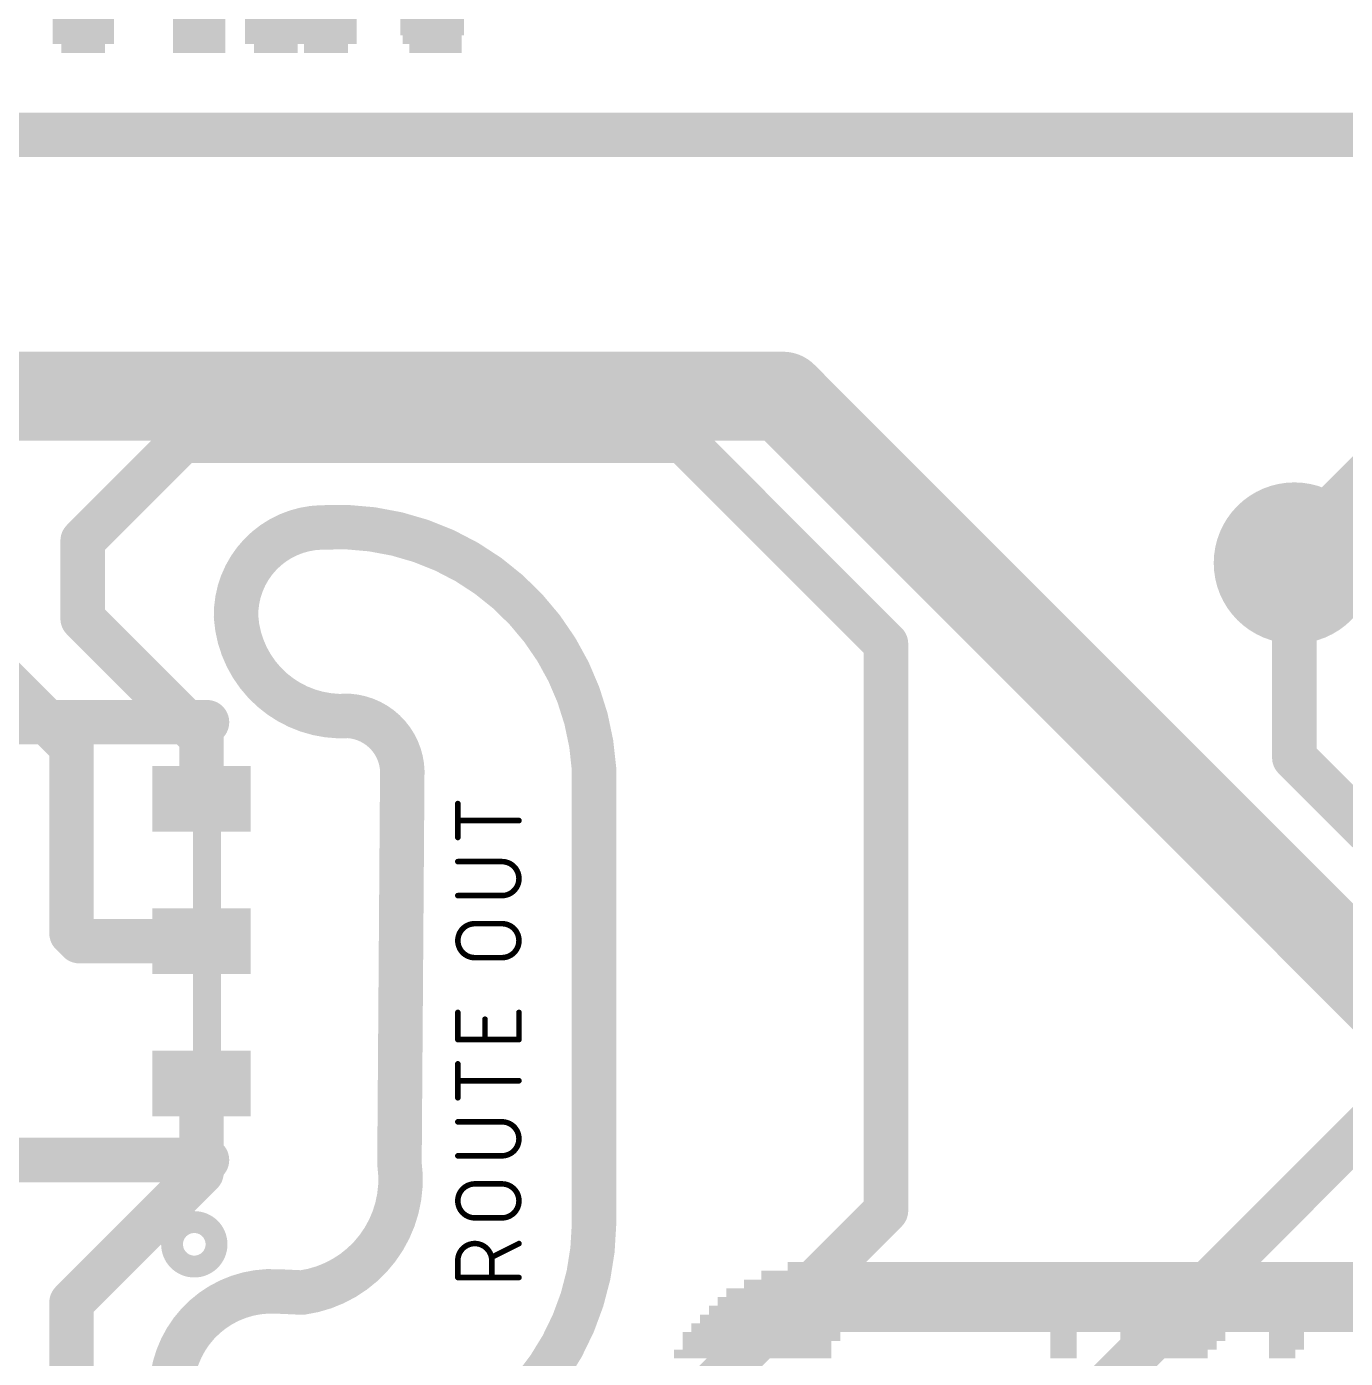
# Model space of a CAD drawing. Extents: x -27.9 to 58.7, y -12 to 40.1.
# Drawn here: x 12.88 to 18.9, y 10.79 to 16.88 of the extents above; entities that cross this region are included whole.
import ezdxf

# ---------------------------------------------------------------- set-up
doc = ezdxf.new("R2010")
doc.units = 0
for name, color, linetype in [('1', 12, 'CONTINUOUS'), ('16', 132, 'CONTINUOUS'), ('18', 110, 'CONTINUOUS'), ('20', 31, 'CONTINUOUS'), ('21', 41, 'CONTINUOUS'), ('22', 40, 'CONTINUOUS'), ('51', 53, 'CONTINUOUS')]:
    doc.layers.add(name, color=color, linetype=linetype)

# ---------------------------------------------------------------- blocks, each defined once
blk = doc.blocks.new('RECT')
blk.add_solid([(-0.5, -0.5), (0.5, -0.5), (-0.5, 0.5), (0.5, 0.5)])
blk = doc.blocks.new('ROUNDV')
at = {"const_width": 0.5}
blk.add_lwpolyline([(0, -0.25, 1), (0, 0.25, 1), (0, -0.25)], format="xyb", dxfattribs=at)

msp = doc.modelspace()

# ---------------------------------------------------------------- linework, layer by layer
at = {"layer": '1', "const_width": 0.2032}
for points in [[(13.1318, 14.5288), (13.589, 14.986)], [(15.875, 14.986), (13.589, 14.986)], [(16.803, 14.058), (15.875, 14.986)], [(13.1318, 14.1732), (13.1318, 14.5288)], [(18.669, 13.5382), (18.669, 14.4272)], [(13.675, 13.63), (13.1318, 14.1732)], [(16.803, 11.469), (16.803, 14.058)], [(12.7, 13.97), (13.081, 13.589)], [(13.081, 12.7352), (13.081, 13.589)], [(13.675, 13.35), (13.675, 13.63)], [(19.0072, 13.2), (18.669, 13.5382)], [(13.1162, 12.7), (13.081, 12.7352)], [(13.675, 12.7), (13.1162, 12.7)], [(13.675, 11.643), (13.675, 12.05)], [(13.081, 11.049), (13.675, 11.643)], [(15.875, 10.541), (16.803, 11.469)], [(13.081, 11.049), (13.081, 7.608)]]:
    msp.add_lwpolyline(points, dxfattribs=at)
at = {"layer": '1', "const_width": 0.1016}
for points in [[(13.589, 15.0368, 1), (13.589, 14.9352)], [(13.6249, 14.9501, 1), (13.5531, 15.0219)], [(15.9109, 15.0219, 1), (15.8391, 14.9501)], [(15.875, 14.9352, 1), (15.875, 15.0368)], [(13.1826, 14.5288, 1), (13.081, 14.5288)], [(13.0959, 14.5647, 1), (13.1677, 14.4929)], [(18.7198, 14.4272, 1), (18.6182, 14.4272)], [(13.1677, 14.2091, 1), (13.0959, 14.1373)], [(13.081, 14.1732, 1), (13.1826, 14.1732)], [(16.8538, 14.058, 1), (16.7522, 14.058)], [(16.7671, 14.0221, 1), (16.8389, 14.0939)], [(13.1318, 13.589, 1), (13.0302, 13.589)], [(13.7258, 13.63, 1), (13.6242, 13.63)], [(13.6391, 13.5941, 1), (13.7109, 13.6659)], [(13.0451, 13.5531, 1), (13.1169, 13.6249)], [(18.7049, 13.5741, 1), (18.6331, 13.5023)], [(18.6182, 13.5382, 1), (18.7198, 13.5382)], [(13.6242, 13.35, 1), (13.7258, 13.35)], [(13.1169, 12.7711, 1), (13.0451, 12.6993)], [(13.0302, 12.7352, 1), (13.1318, 12.7352)], [(13.1162, 12.7508, 1), (13.1162, 12.6492)], [(13.0803, 12.6641, 1), (13.1521, 12.7359)], [(13.675, 12.6492, 1), (13.675, 12.7508)], [(13.7258, 12.05, 1), (13.6242, 12.05)], [(13.7109, 11.6071, 1), (13.6391, 11.6789)], [(13.6242, 11.643, 1), (13.7258, 11.643)], [(16.8389, 11.4331, 1), (16.7671, 11.5049)], [(16.7522, 11.469, 1), (16.8538, 11.469)], [(13.1318, 11.049, 1), (13.0302, 11.049)], [(13.0451, 11.0849, 1), (13.1169, 11.0131)]]:
    msp.add_lwpolyline(points, format="xyb", dxfattribs=at)
at = {"layer": '16'}
for points, const_width in [([(11.938, 16.383), (20.3962, 16.383)], 0.2032), ([(16.3322, 15.1892), (9.9822, 15.1892)], 0.4064), ([(19.3294, 12.192), (16.3322, 15.1892)], 0.4064), ([(19.5072, 15.3416), (18.669, 14.5034)], 0.2032), ([(18.669, 14.5034), (18.669, 14.4272)], 0.2032), ([(17.8054, 10.668), (19.3294, 12.192)], 0.2032)]:
    msp.add_lwpolyline(points, dxfattribs=dict(at, const_width=const_width))
for points, const_width in [([(16.404, 15.261, 1), (16.2604, 15.1174)], 0.2032), ([(16.3322, 15.0876, 1), (16.3322, 15.2908)], 0.2032), ([(18.7198, 14.5034, 1), (18.6182, 14.5034)], 0.1016), ([(18.6331, 14.5393, 1), (18.7049, 14.4675)], 0.1016), ([(18.6182, 14.4272, 1), (18.7198, 14.4272)], 0.1016)]:
    msp.add_lwpolyline(points, format="xyb", dxfattribs=dict(at, const_width=const_width))
at = {"layer": '20'}
for points, const_width in [([(14.224, 14.5898, 0.4142), (13.8328, 14.1808)], 0.2032), ([(15.4686, 13.4874, 0.4142), (14.224, 14.5898)], 0.2032), ([(14.2209, 14.6405, 1), (14.2271, 14.5391)], 0.1016), ([(14.2251, 14.539, 1), (14.2229, 14.6405)], 0.1016), ([(13.8328, 14.1808, 0.4142), (14.3485, 13.7287)], 0.2032), ([(13.8835, 14.1841, 1), (13.7821, 14.1775)], 0.1016), ([(13.7821, 14.1797, 1), (13.8836, 14.182)], 0.1016), ([(14.3519, 13.7794, 1), (14.345, 13.678)], 0.1016), ([(14.5923, 13.4493, 0.4142), (14.3485, 13.7287)], 0.2032), ([(14.3518, 13.678, 1), (14.3451, 13.7794)], 0.1016), ([(15.5194, 13.4874, 1), (15.4178, 13.4874)], 0.1016), ([(14.6431, 13.4489, 1), (14.5415, 13.4497)], 0.1016), ([(15.4179, 13.4843, 1), (15.5193, 13.4905)], 0.1016), ([(14.5416, 13.4527, 1), (14.643, 13.4459)], 0.1016), ([(14.8527, 13.3284, 1), (14.84, 13.3284)], 0.0127), ([(14.8463, 13.2571, 1), (14.8463, 13.2444)], 0.0127), ([(15.1257, 13.2444, 1), (15.1257, 13.2571)], 0.0127), ([(14.84, 13.1732, 1), (14.8527, 13.1732)], 0.0127), ([(14.8463, 13.0696, 1), (14.8463, 13.0569)], 0.0127), ([(15.0481, 12.908, 1), (15.0481, 13.0632)], 0.0254), ([(15.0481, 13.0696, 1), (15.0481, 13.0569)], 0.0127), ([(15.0481, 13.0569, 1), (15.0481, 13.0696)], 0.0127), ([(14.8463, 12.9143, 1), (14.8463, 12.9016)], 0.0127), ([(15.0481, 12.9143, 1), (15.0481, 12.9016)], 0.0127), ([(15.0481, 12.9016, 1), (15.0481, 12.9143)], 0.0127), ([(14.9239, 12.7797, 1), (14.9239, 12.6245)], 0.0254), ([(14.9239, 12.7861, 1), (14.9239, 12.7734)], 0.0127), ([(14.9239, 12.7734, 1), (14.9239, 12.7861)], 0.0127), ([(15.0481, 12.6245, 1), (15.0481, 12.7797)], 0.0254), ([(15.0481, 12.7861, 1), (15.0481, 12.7734)], 0.0127), ([(15.0481, 12.7734, 1), (15.0481, 12.7861)], 0.0127), ([(14.9239, 12.6309, 1), (14.9239, 12.6182)], 0.0127), ([(14.9239, 12.6182, 1), (14.9239, 12.6309)], 0.0127), ([(15.0481, 12.6309, 1), (15.0481, 12.6182)], 0.0127), ([(15.0481, 12.6182, 1), (15.0481, 12.6309)], 0.0127), ([(14.8527, 12.3744, 1), (14.84, 12.3744)], 0.0127), ([(14.9768, 12.3433, 1), (14.9641, 12.3433)], 0.0127), ([(15.132, 12.3744, 1), (15.1194, 12.3744)], 0.0127), ([(14.8463, 12.2565, 1), (14.8463, 12.2438)], 0.0127), ([(14.84, 12.2502, 1), (14.8527, 12.2502)], 0.0127), ([(14.9641, 12.2502, 1), (14.9768, 12.2502)], 0.0127), ([(15.1194, 12.2502, 1), (15.132, 12.2502)], 0.0127), ([(15.1257, 12.2438, 1), (15.1257, 12.2565)], 0.0127), ([(14.8527, 12.1397, 1), (14.84, 12.1397)], 0.0127), ([(14.8463, 12.0684, 1), (14.8463, 12.0557)], 0.0127), ([(15.1257, 12.0557, 1), (15.1257, 12.0684)], 0.0127), ([(14.84, 11.9845, 1), (14.8527, 11.9845)], 0.0127), ([(14.8463, 11.8809, 1), (14.8463, 11.8682)], 0.0127), ([(15.0481, 11.7193, 1), (15.0481, 11.8745)], 0.0254), ([(15.0481, 11.8809, 1), (15.0481, 11.8682)], 0.0127), ([(15.0481, 11.8682, 1), (15.0481, 11.8809)], 0.0127), ([(14.1351, 11.0947, 0.4142), (14.5796, 11.684)], 0.2032), ([(14.6299, 11.691, 1), (14.5293, 11.677)], 0.1016), ([(14.5288, 11.6844, 1), (14.6304, 11.6836)], 0.1016), ([(14.8463, 11.7256, 1), (14.8463, 11.7129)], 0.0127), ([(15.0481, 11.7256, 1), (15.0481, 11.7129)], 0.0127), ([(15.0481, 11.7129, 1), (15.0481, 11.7256)], 0.0127), ([(14.9239, 11.591, 1), (14.9239, 11.4358)], 0.0254), ([(14.9239, 11.5974, 1), (14.9239, 11.5847)], 0.0127), ([(14.9239, 11.5847, 1), (14.9239, 11.5974)], 0.0127), ([(15.0481, 11.4358, 1), (15.0481, 11.591)], 0.0254), ([(15.0481, 11.5974, 1), (15.0481, 11.5847)], 0.0127), ([(15.0481, 11.5847, 1), (15.0481, 11.5974)], 0.0127), ([(14.2748, 10.2362, 0.4142), (15.4686, 11.4046)], 0.2032), ([(15.5194, 11.4041, 1), (15.4178, 11.4051)], 0.1016), ([(14.9239, 11.4422, 1), (14.9239, 11.4295)], 0.0127), ([(14.9239, 11.4295, 1), (14.9239, 11.4422)], 0.0127), ([(15.0481, 11.4422, 1), (15.0481, 11.4295)], 0.0127), ([(15.0481, 11.4295, 1), (15.0481, 11.4422)], 0.0127), ([(15.4178, 11.4046, 1), (15.5194, 11.4046)], 0.1016), ([(15.0015, 11.2409, 1), (14.8463, 11.2409)], 0.0254), ([(15.1285, 11.3128, 1), (15.1229, 11.3242)], 0.0127), ([(14.9987, 11.2621, 1), (15.0044, 11.2508)], 0.0127), ([(14.0208, 11.0998, 0.4142), (13.5382, 10.668)], 0.2032), ([(14.0231, 11.1505, 1), (14.0185, 11.0491)], 0.1016), ([(14.018, 11.0491, 1), (14.0236, 11.1505)], 0.1016), ([(14.1281, 11.145, 1), (14.1421, 11.0444)], 0.1016), ([(14.1328, 11.044, 1), (14.1374, 11.1455)], 0.1016), ([(14.8527, 11.2409, 1), (14.84, 11.2409)], 0.0127), ([(14.84, 11.2409, 1), (14.8527, 11.2409)], 0.0127), ([(15.0079, 11.2409, 1), (14.9952, 11.2409)], 0.0127), ([(14.9952, 11.2409, 1), (15.0079, 11.2409)], 0.0127), ([(14.8463, 11.1697, 1), (14.8463, 11.157)], 0.0127), ([(14.84, 11.1633, 1), (14.8527, 11.1633)], 0.0127), ([(14.9952, 11.1633, 1), (15.0079, 11.1633)], 0.0127), ([(15.1257, 11.157, 1), (15.1257, 11.1697)], 0.0127)]:
    msp.add_lwpolyline(points, format="xyb", dxfattribs=dict(at, const_width=const_width))
for points, const_width in [([(15.4686, 13.4874), (15.4686, 11.4046)], 0.2032), ([(14.5796, 11.684), (14.5923, 13.4493)], 0.2032), ([(14.8463, 13.1732), (14.8463, 13.3284)], 0.0254), ([(15.1257, 13.2508), (14.8463, 13.2508)], 0.0254), ([(15.0481, 13.0632), (14.8463, 13.0632)], 0.0254), ([(14.8463, 12.908), (15.0481, 12.908)], 0.0254), ([(14.9239, 12.7797), (15.0481, 12.7797)], 0.0254), ([(15.0481, 12.6245), (14.9239, 12.6245)], 0.0254), ([(14.8463, 12.2502), (14.8463, 12.3744)], 0.0254), ([(14.9705, 12.2502), (14.9705, 12.3433)], 0.0254), ([(15.1257, 12.3744), (15.1257, 12.2502)], 0.0254), ([(15.1257, 12.2502), (14.8463, 12.2502)], 0.0254), ([(14.8463, 11.9845), (14.8463, 12.1397)], 0.0254), ([(15.1257, 12.0621), (14.8463, 12.0621)], 0.0254), ([(15.0481, 11.8745), (14.8463, 11.8745)], 0.0254), ([(14.8463, 11.7193), (15.0481, 11.7193)], 0.0254), ([(14.9239, 11.591), (15.0481, 11.591)], 0.0254), ([(15.0481, 11.4358), (14.9239, 11.4358)], 0.0254), ([(15.1257, 11.3185), (15.0015, 11.2564)], 0.0254), ([(14.0208, 11.0998), (14.1351, 11.0947)], 0.2032), ([(14.8463, 11.1633), (14.8463, 11.2409)], 0.0254), ([(15.0015, 11.2409), (15.0015, 11.1633)], 0.0254), ([(15.1257, 11.1633), (14.8463, 11.1633)], 0.0254)]:
    msp.add_lwpolyline(points, dxfattribs=dict(at, const_width=const_width))
at = {"layer": '21', "const_width": 0.2032}
for points in [[(13.7, 13.7), (11.7, 13.7)], [(13.7, 11.7), (11.7, 11.7)]]:
    msp.add_lwpolyline(points, dxfattribs=at)
at = {"layer": '21'}
for points, const_width in [([(13.7, 13.6492, 1), (13.7, 13.7508)], 0.1016), ([(13.7, 11.6492, 1), (13.7, 11.7508)], 0.1016), ([(13.642, 11.265, 1), (13.642, 11.365, 1), (13.642, 11.265)], 0.2032)]:
    msp.add_lwpolyline(points, format="xyb", dxfattribs=dict(at, const_width=const_width))
at = {"layer": '51', "const_width": 0.127}
for points in [[(13.7, 13.7), (11.7, 13.7)], [(13.7, 11.7), (13.7, 13.7)], [(11.7, 11.7), (13.7, 11.7)]]:
    msp.add_lwpolyline(points, dxfattribs=at)
at = {"layer": '51', "const_width": 0.0635}
for points in [[(13.7318, 13.7, 1), (13.6683, 13.7)], [(13.7, 13.6683, 1), (13.7, 13.7318)], [(13.7, 11.6683, 1), (13.7, 11.7318)], [(13.6683, 11.7, 1), (13.7318, 11.7)]]:
    msp.add_lwpolyline(points, format="xyb", dxfattribs=at)

# ---------------------------------------------------------------- block references
at = {"layer": '1', "xscale": 0.45, "yscale": 0.3, "rotation": 180}
for p in [(13.675, 13.35), (13.675, 12.7), (13.675, 12.05)]:
    msp.add_blockref('RECT', p, dxfattribs=at)
at = {"layer": '18', "xscale": 0.7366, "yscale": 0.7366}
msp.add_blockref('ROUNDV', (18.669, 14.4272), dxfattribs=at)
msp.add_blockref('ROUNDV', (18.669, 14.4272), dxfattribs=at)
at = {"layer": '21', "yscale": 0.04}
for p, xscale in [((13.664, 16.8974), 0.24), ((14.244, 16.8974), 0.28), ((14.724, 16.8974), 0.28), ((13.664, 16.8574), 0.24), ((14.244, 16.8574), 0.28), ((14.724, 16.8574), 0.28), ((13.664, 16.8174), 0.24), ((13.664, 16.7774), 0.24), ((14.244, 16.8174), 0.28), ((14.244, 16.7774), 0.2), ((14.744, 16.8174), 0.24), ((14.744, 16.7774), 0.24)]:
    msp.add_blockref('RECT', p, dxfattribs=dict(at, xscale=xscale))
at = {"layer": '22', "yscale": 0.04, "rotation": 180}
for p, xscale in [((13.1344, 16.8974), 0.28), ((14.0144, 16.8974), 0.28), ((14.7344, 16.8974), 0.28), ((13.1344, 16.8574), 0.28), ((14.0144, 16.8574), 0.28), ((14.7344, 16.8574), 0.28), ((13.1344, 16.8174), 0.28), ((13.1344, 16.7774), 0.2), ((14.0144, 16.8174), 0.28), ((14.0144, 16.7774), 0.2), ((14.7144, 16.8174), 0.24), ((14.7344, 16.7774), 0.2), ((17.7736, 11.174), 3.08), ((17.7736, 11.214), 2.84), ((17.7736, 11.134), 3.24), ((17.7736, 11.054), 3.48), ((17.7736, 11.094), 3.4), ((17.7736, 11.014), 3.56), ((17.7736, 10.934), 3.72), ((17.7736, 10.974), 3.64), ((16.2336, 10.894), 0.72), ((17.6136, 10.894), 0.12), ((18.1136, 10.894), 0.48), ((18.6336, 10.894), 0.16), ((16.1936, 10.814), 0.72), ((16.2136, 10.854), 0.68), ((17.6136, 10.854), 0.12), ((17.6136, 10.814), 0.12), ((18.1136, 10.854), 0.4), ((18.0936, 10.814), 0.36), ((18.6336, 10.854), 0.16), ((18.6136, 10.814), 0.12)]:
    msp.add_blockref('RECT', p, dxfattribs=dict(at, xscale=xscale))

doc.saveas('drawing.dxf')
